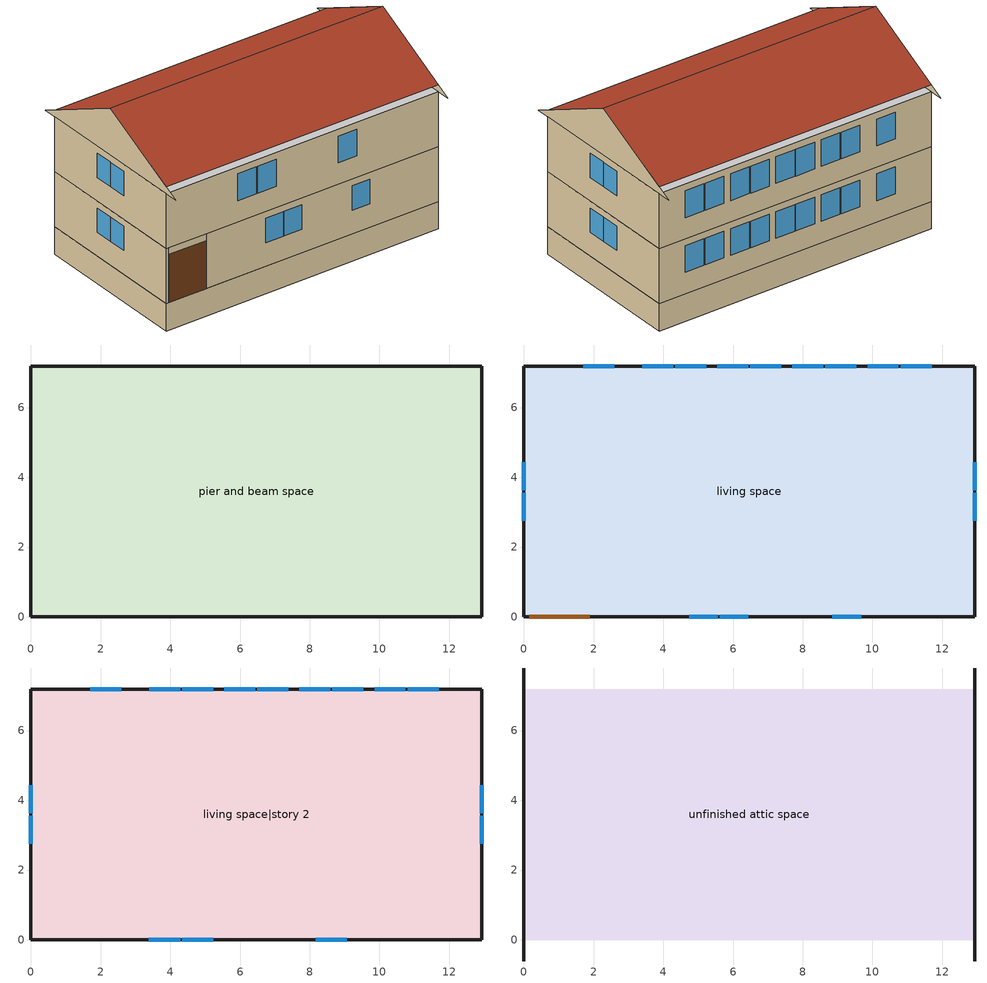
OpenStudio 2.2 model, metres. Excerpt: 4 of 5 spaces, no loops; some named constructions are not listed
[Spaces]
pier and beam space
 floor ground (GrndUninsUnfinFloor): 0,0 0,7.18 12.93,7.18 12.93,0 z0
 wall outside (ExtUninsUnfinWall 1): 0,7.18 0,0 12.93,0 12.93,7.18 0,7.18 z0:1.22
living space
 floor to pier and beam space (UnfinInsFinPierBeamFloor 3): 0,0 0,7.18 12.93,7.18 12.93,0 z1.22
 wall outside (ExtInsFinWall 3): 0,7.18 0,0 0.13,0 1.92,0 12.93,0 12.93,7.18 0,7.18 z1.22:3.66
 window (WindowConstruction): 4.74,0 5.56,0 / 5.62,0 6.44,0 / 8.85,0 9.67,0 z2.26:3.35; 11.69,7.18 10.81,7.18 / 10.75,7.18 9.86,7.18 / 9.54,7.18 8.65,7.18 / 8.59,7.18 7.7,7.18 / 7.38,7.18 6.5,7.18 / 6.44,7.18 5.55,7.18 / 5.23,7.18 4.34,7.18 / 4.28,7.18 3.39,7.18 / 2.6,7.18 1.71,7.18 z2.17:3.35; 0,4.43 0,3.62 / 0,3.56 0,2.75 / 12.93,2.75 12.93,3.56 / 12.93,3.62 12.93,4.43 z2.27:3.35
 door (LivingDoors): 0.15,0 1.89,0 z1.22:3.35
living space|story 2
 floor to living space (RevFinUninsFinFloor 4): 0,0 0,7.18 12.93,7.18 12.93,0 z3.66
 wall outside (ExtInsFinWall 3): 0,7.18 0,0 12.93,0 12.93,7.18 0,7.18 z3.66:6.1
 window (WindowConstruction): 3.39,0 4.28,0 / 4.34,0 5.23,0 / 8.18,0 9.07,0 z4.6:5.79; 11.69,7.18 10.81,7.18 / 10.75,7.18 9.86,7.18 / 9.54,7.18 8.65,7.18 / 8.59,7.18 7.7,7.18 / 7.38,7.18 6.5,7.18 / 6.44,7.18 5.55,7.18 / 5.23,7.18 4.34,7.18 / 4.28,7.18 3.39,7.18 / 2.6,7.18 1.71,7.18 z4.61:5.79; 0,4.43 0,3.62 / 0,3.56 0,2.75 / 12.93,2.75 12.93,3.56 / 12.93,3.62 12.93,4.43 z4.71:5.79
unfinished attic space
 floor to living space|story 2 (FinInsUnfinUAFloor 1): 0,7.18 12.93,7.18 12.93,0 0,0 z6.1
 wall outside (ExtUninsUnfinWall 1): 0,3.59,8.2 0,7.79,6.1 0,-0.61,6.1; 12.93,3.59,8.2 12.93,-0.61,6.1 12.93,7.79,6.1
 roof outside (UnfinInsExtRoof 2): 12.93,3.59,8.2 0,3.59,8.2 0,0,6.4 12.93,0,6.4; 0,3.59,8.2 12.93,3.59,8.2 12.93,7.18,6.4 0,7.18,6.4
[Material] Roughness=Rough
Name | Thickness {m} | Conductivity {W/m-K} | Density {kg/m3} | Specific Heat {J/kg-K} | Thermal Absorptance | Solar Absorptance | Visible Absorptance
FinStudAndAirFloor | 0.1397 | 0.557309 | 67.6845 | 1210.93
UAAdditionalCeilingIns | 0.099314 | 0.0562489 | 16.0185 | 1046.7
UATrussandIns | 0.0889 | 0.0589049 | 50.7785 | 1165.04
ResCeilingMass1; ResCeilingMass2 | 0.015875 | 0.160266 | 800.923 | 837.36 | 0.9 | 0.3 | 0.1
PierBeamCeilingIns | 0.1397 | 0.0668072 | 106.355 | 1151.63
ResFloorCovering | 0.0127 | 0.0433377 | 54.4628 | 1339.776 | 0.9 | 0.9
ResFloorSheathing | 0.01905 | 0.11544 | 512.591 | 1214.172
ResFloorMass | 0.015875 | 0.11544 | 544.628 | 1214.172 | 0.9 | 0.6
[Construction]
RevFinInsUnfinUAFloor 1: ResCeilingMass1, UAAdditionalCeilingIns, UATrussandIns, ResCeilingMass2
FinUninsFinFloor 4: ResFloorCovering, ResFloorMass, ResFloorSheathing, ResCeilingMass1, FinStudAndAirFloor, ResCeilingMass2
RevUnfinInsFinPierBeamFloor 3: ResFloorMass, PierBeamCeilingIns, ResFloorCovering, ResFloorSheathing
[Schedule:Day]
residential heating setpoint weekday1; residential heating setpoint weekday2; residential heating setpoint weekday3; residential heating setpoint weekday4; residential heating setpoint weekday5; residential heating setpoint weekday6; residential heating setpoint weekday7; residential heating setpoint weekday8; residential heating setpoint weekday9; residential heating setpoint weekday10; residential heating setpoint weekday11; residential heating setpoint weekday12: 1, 0, 18.3333, 2, 0, 18.3333, 3, 0, 18.3333, 4, 0, 18.3333, 5, 0, 18.3333, 6, 0, 18.3333, 7, 0, 21.6667, 8, 0, 21.6667, 9, 0, 21.6667, 10, 0, 18.3333, 11, 0, 18.3333, 12, 0, 18.3333, 13, 0, 18.3333, 14, 0, 18.3333, 15, 0, 18.3333, 16, 0, 18.3333, 17, 0, 18.3333, 18, 0, 21.6667, 19, 0, 21.6667, 20, 0, 21.6667, 21, 0, 21.6667, 22, 0, 21.6667, 23, 0, 21.6667, 24, 0, 18.3333
residential heating setpoint weekend1; residential heating setpoint weekend2; residential heating setpoint weekend3; residential heating setpoint weekend4; residential heating setpoint weekend5; residential heating setpoint weekend6; residential heating setpoint weekend7; residential heating setpoint weekend8; residential heating setpoint weekend9; residential heating setpoint weekend10; residential heating setpoint weekend11; residential heating setpoint weekend12: 1, 0, 18.3333, 2, 0, 18.3333, 3, 0, 18.3333, 4, 0, 18.3333, 5, 0, 18.3333, 6, 0, 18.3333, 7, 0, 21.6667, 8, 0, 21.6667, 9, 0, 21.6667, 10, 0, 21.6667, 11, 0, 21.6667, 12, 0, 21.6667, 13, 0, 21.6667, 14, 0, 21.6667, 15, 0, 21.6667, 16, 0, 21.6667, 17, 0, 21.6667, 18, 0, 21.6667, 19, 0, 21.6667, 20, 0, 21.6667, 21, 0, 21.6667, 22, 0, 21.6667, 23, 0, 21.6667, 24, 0, 18.3333
residential cooling setpoint allday1; residential cooling setpoint allday2; residential cooling setpoint allday3; residential cooling setpoint allday4; residential cooling setpoint allday5; residential cooling setpoint allday6; residential cooling setpoint allday7; residential cooling setpoint allday8; residential cooling setpoint allday9; residential cooling setpoint allday10; residential cooling setpoint allday11; residential cooling setpoint allday12: 1, 0, 25.5556, 2, 0, 25.5556, 3, 0, 25.5556, 4, 0, 25.5556, 5, 0, 25.5556, 6, 0, 25.5556, 7, 0, 25.5556, 8, 0, 25.5556, 9, 0, 25.5556, 10, 0, 25.5556, 11, 0, 25.5556, 12, 0, 25.5556, 13, 0, 25.5556, 14, 0, 25.5556, 15, 0, 25.5556, 16, 0, 25.5556, 17, 0, 25.5556, 18, 0, 25.5556, 19, 0, 25.5556, 20, 0, 25.5556, 21, 0, 25.5556, 22, 0, 25.5556, 23, 0, 25.5556, 24, 0, 25.5556
residential range gas schedule allday4: 1, 0, 0.0419872, 2, 0, 0.0419872, 3, 0, 0.0239927, 4, 0, 0.0239927, 5, 0, 0.0419872, 6, 0, 0.0659799, 7, 0, 0.149954, 8, 0, 0.251923, 9, 0, 0.275916, 10, 0, 0.287912, 11, 0, 0.251923, 12, 0, 0.299909, 13, 0, 0.341896, 14, 0, 0.275916, 15, 0, 0.341896, 16, 0, 0.26392, 17, 0, 0.551832, 18, 0, 0.899727, 19, 0, 0.701787, 20, 0, 0.359891, 21, 0, 0.209936, 22, 0, 0.149954, 23, 0, 0.0959708, 24, 0, 0.0659799
residential range gas schedule allday5: 1, 0, 0.0421574, 2, 0, 0.0421574, 3, 0, 0.0240899, 4, 0, 0.0240899, 5, 0, 0.0421574, 6, 0, 0.0662473, 7, 0, 0.150562, 8, 0, 0.252944, 9, 0, 0.277034, 10, 0, 0.289079, 11, 0, 0.252944, 12, 0, 0.301124, 13, 0, 0.343282, 14, 0, 0.277034, 15, 0, 0.343282, 16, 0, 0.264989, 17, 0, 0.554069, 18, 0, 0.903373, 19, 0, 0.704631, 20, 0, 0.361349, 21, 0, 0.210787, 22, 0, 0.150562, 23, 0, 0.0963598, 24, 0, 0.0662473
residential range gas schedule allday6; residential range gas schedule allday9: 1, 0, 0.0378608, 2, 0, 0.0378608, 3, 0, 0.0216348, 4, 0, 0.0216348, 5, 0, 0.0378608, 6, 0, 0.0594956, 7, 0, 0.135217, 8, 0, 0.227165, 9, 0, 0.2488, 10, 0, 0.259617, 11, 0, 0.227165, 12, 0, 0.270435, 13, 0, 0.308295, 14, 0, 0.2488, 15, 0, 0.308295, 16, 0, 0.237982, 17, 0, 0.4976, 18, 0, 0.811304, 19, 0, 0.632817, 20, 0, 0.324521, 21, 0, 0.189304, 22, 0, 0.135217, 23, 0, 0.086539, 24, 0, 0.0594956
residential range gas schedule allday7; residential range gas schedule allday8: 1, 0, 0.0381161, 2, 0, 0.0381161, 3, 0, 0.0217806, 4, 0, 0.0217806, 5, 0, 0.0381161, 6, 0, 0.0598967, 7, 0, 0.136129, 8, 0, 0.228696, 9, 0, 0.250477, 10, 0, 0.261367, 11, 0, 0.228696, 12, 0, 0.272258, 13, 0, 0.310374, 14, 0, 0.250477, 15, 0, 0.310374, 16, 0, 0.239587, 17, 0, 0.500954, 18, 0, 0.816773, 19, 0, 0.637083, 20, 0, 0.326709, 21, 0, 0.19058, 22, 0, 0.136129, 23, 0, 0.0871225, 24, 0, 0.0598967
residential range gas schedule allday10; residential range gas schedule allday11: 1, 0, 0.0461562, 2, 0, 0.0461562, 3, 0, 0.026375, 4, 0, 0.026375, 5, 0, 0.0461562, 6, 0, 0.0725311, 7, 0, 0.164844, 8, 0, 0.276937, 9, 0, 0.303312, 10, 0, 0.3165, 11, 0, 0.276937, 12, 0, 0.329687, 13, 0, 0.375843, 14, 0, 0.303312, 15, 0, 0.375843, 16, 0, 0.290125, 17, 0, 0.606624, 18, 0, 0.989061, 19, 0, 0.771468, 20, 0, 0.395624, 21, 0, 0.230781, 22, 0, 0.164844, 23, 0, 0.1055, 24, 0, 0.0725311
residential range gas schedule allday12: 1, 0, 0.0466667, 2, 0, 0.0466667, 3, 0, 0.0266667, 4, 0, 0.0266667, 5, 0, 0.0466667, 6, 0, 0.0733333, 7, 0, 0.166667, 8, 0, 0.28, 9, 0, 0.306667, 10, 0, 0.32, 11, 0, 0.28, 12, 0, 0.333333, 13, 0, 0.38, 14, 0, 0.306667, 15, 0, 0.38, 16, 0, 0.293333, 17, 0, 0.613333, 18, 0, 1, 19, 0, 0.78, 20, 0, 0.4, 21, 0, 0.233333, 22, 0, 0.166667, 23, 0, 0.106667, 24, 0, 0.0733333
residential lighting schedule allday1: 1, 0, 0.184865, 2, 0, 0.110919, 3, 0, 0.073946, 4, 0, 0.073946, 5, 0, 0.073946, 6, 0, 0.0809748, 7, 0, 0.174771, 8, 0, 0.365513, 9, 0, 0.349196, 10, 0, 0.178974, 11, 0, 0.145715, 12, 0, 0.144374, 13, 0, 0.144522, 14, 0, 0.146502, 15, 0, 0.159596, 16, 0, 0.217849, 17, 0, 0.38475, 18, 0, 0.677875, 19, 0, 0.94802, 20, 0, 0.966183, 21, 0, 0.830952, 22, 0, 0.710316, 23, 0, 0.535979, 24, 0, 0.372304
residential lighting schedule allday2: 1, 0, 0.184865, 2, 0, 0.110919, 3, 0, 0.073946, 4, 0, 0.073946, 5, 0, 0.073946, 6, 0, 0.07956, 7, 0, 0.154476, 8, 0, 0.306824, 9, 0, 0.273637, 10, 0, 0.137679, 11, 0, 0.111115, 12, 0, 0.110043, 13, 0, 0.110103, 14, 0, 0.110991, 15, 0, 0.117272, 16, 0, 0.14823, 17, 0, 0.250757, 18, 0, 0.472158, 19, 0, 0.761117, 20, 0, 0.928124, 21, 0, 0.848905, 22, 0, 0.710316, 23, 0, 0.535979, 24, 0, 0.372304
residential lighting schedule allday3: 1, 0, 0.184865, 2, 0, 0.110919, 3, 0, 0.073946, 4, 0, 0.073946, 5, 0, 0.073946, 6, 0, 0.0774173, 7, 0, 0.12374, 8, 0, 0.217941, 9, 0, 0.175502, 10, 0, 0.0914353, 11, 0, 0.07501, 12, 0, 0.0743474, 13, 0, 0.0743761, 14, 0, 0.0748162, 15, 0, 0.0780288, 16, 0, 0.0949038, 17, 0, 0.156681, 18, 0, 0.311189, 19, 0, 0.563865, 20, 0, 0.801473, 21, 0, 0.830952, 22, 0, 0.670093, 23, 0, 0.535979, 24, 0, 0.372304
residential lighting schedule allday4: 1, 0, 0.184865, 2, 0, 0.110919, 3, 0, 0.073946, 4, 0, 0.073946, 5, 0, 0.073946, 6, 0, 0.0779037, 7, 0, 0.130717, 8, 0, 0.238116, 9, 0, 0.187886, 10, 0, 0.0920401, 11, 0, 0.0733134, 12, 0, 0.072558, 13, 0, 0.072553, 14, 0, 0.0725786, 15, 0, 0.0728341, 16, 0, 0.0747213, 17, 0, 0.0848361, 18, 0, 0.123865, 19, 0, 0.230732, 20, 0, 0.432493, 21, 0, 0.677257, 22, 0, 0.710316, 23, 0, 0.535979, 24, 0, 0.372304
residential lighting schedule allday5: 1, 0, 0.184865, 2, 0, 0.110919, 3, 0, 0.073946, 4, 0, 0.073946, 5, 0, 0.073946, 6, 0, 0.0763674, 7, 0, 0.10868, 8, 0, 0.17439, 9, 0, 0.1308, 10, 0, 0.0721589, 11, 0, 0.0607015, 12, 0, 0.0602393, 13, 0, 0.0602365, 14, 0, 0.0602545, 15, 0, 0.0604238, 16, 0, 0.061632, 17, 0, 0.0680688, 18, 0, 0.0935034, 19, 0, 0.167245, 20, 0, 0.320988, 21, 0, 0.541634, 22, 0, 0.685064, 23, 0, 0.535979, 24, 0, 0.372304
residential lighting schedule allday6: 1, 0, 0.184865, 2, 0, 0.110919, 3, 0, 0.073946, 4, 0, 0.073946, 5, 0, 0.073946, 6, 0, 0.0759016, 7, 0, 0.101998, 8, 0, 0.155068, 9, 0, 0.115064, 10, 0, 0.0677033, 11, 0, 0.0584498, 12, 0, 0.0580765, 13, 0, 0.0580747, 14, 0, 0.0580941, 15, 0, 0.0582553, 16, 0, 0.0593089, 17, 0, 0.0645851, 18, 0, 0.0847158, 19, 0, 0.142716, 20, 0, 0.266906, 21, 0, 0.458254, 22, 0, 0.641452, 23, 0, 0.535979, 24, 0, 0.372304
residential lighting schedule allday7: 1, 0, 0.184865, 2, 0, 0.110919, 3, 0, 0.073946, 4, 0, 0.073946, 5, 0, 0.073946, 6, 0, 0.0763029, 7, 0, 0.107755, 8, 0, 0.171716, 9, 0, 0.12861, 10, 0, 0.0715301, 11, 0, 0.0603775, 12, 0, 0.0599277, 13, 0, 0.0599252, 14, 0, 0.0599452, 15, 0, 0.0601106, 16, 0, 0.0611884, 17, 0, 0.0665665, 18, 0, 0.0870131, 19, 0, 0.145703, 20, 0, 0.270869, 21, 0, 0.462828, 22, 0, 0.643599, 23, 0, 0.535979, 24, 0, 0.372304
residential lighting schedule allday8: 1, 0, 0.184865, 2, 0, 0.110919, 3, 0, 0.073946, 4, 0, 0.073946, 5, 0, 0.073946, 6, 0, 0.0773431, 7, 0, 0.122677, 8, 0, 0.214866, 9, 0, 0.166839, 10, 0, 0.0845676, 11, 0, 0.0684931, 12, 0, 0.0678447, 13, 0, 0.0678407, 14, 0, 0.0678648, 15, 0, 0.0680824, 16, 0, 0.0695824, 17, 0, 0.0772953, 18, 0, 0.106681, 19, 0, 0.188681, 20, 0, 0.352648, 21, 0, 0.576426, 22, 0, 0.698774, 23, 0, 0.535979, 24, 0, 0.372304
residential lighting schedule allday9: 1, 0, 0.184865, 2, 0, 0.110919, 3, 0, 0.073946, 4, 0, 0.073946, 5, 0, 0.073946, 6, 0, 0.0787093, 7, 0, 0.142273, 8, 0, 0.271534, 9, 0, 0.224997, 10, 0, 0.109642, 11, 0, 0.0871031, 12, 0, 0.0861939, 13, 0, 0.0861906, 14, 0, 0.0862582, 15, 0, 0.0868514, 16, 0, 0.0907052, 17, 0, 0.108826, 18, 0, 0.169878, 19, 0, 0.314524, 20, 0, 0.546089, 21, 0, 0.770037, 22, 0, 0.710316, 23, 0, 0.535979, 24, 0, 0.372304
residential lighting schedule allday10: 1, 0, 0.184865, 2, 0, 0.110919, 3, 0, 0.073946, 4, 0, 0.073946, 5, 0, 0.073946, 6, 0, 0.0803775, 7, 0, 0.166203, 8, 0, 0.340736, 9, 0, 0.305218, 10, 0, 0.149462, 11, 0, 0.119029, 12, 0, 0.117802, 13, 0, 0.117808, 14, 0, 0.118047, 15, 0, 0.119966, 16, 0, 0.131068, 17, 0, 0.176001, 18, 0, 0.301093, 19, 0, 0.532503, 20, 0, 0.792072, 21, 0, 0.830952, 22, 0, 0.710316, 23, 0, 0.535979, 24, 0, 0.372304
residential lighting schedule allday11: 1, 0, 0.184865, 2, 0, 0.110919, 3, 0, 0.073946, 4, 0, 0.073946, 5, 0, 0.073946, 6, 0, 0.0788493, 7, 0, 0.144281, 8, 0, 0.277341, 9, 0, 0.267378, 10, 0, 0.148633, 11, 0, 0.125431, 12, 0, 0.124496, 13, 0, 0.124936, 14, 0, 0.129296, 15, 0, 0.151925, 16, 0, 0.233777, 17, 0, 0.428518, 18, 0, 0.715391, 19, 0, 0.927062, 20, 0, 0.893444, 21, 0, 0.830952, 22, 0, 0.710316, 23, 0, 0.535979, 24, 0, 0.372304
residential lighting schedule allday12: 1, 0, 0.184865, 2, 0, 0.110919, 3, 0, 0.073946, 4, 0, 0.073946, 5, 0, 0.073946, 6, 0, 0.0804921, 7, 0, 0.167847, 8, 0, 0.345489, 9, 0, 0.34222, 10, 0, 0.183689, 11, 0, 0.152714, 12, 0, 0.151465, 13, 0, 0.15186, 14, 0, 0.15621, 15, 0, 0.180615, 16, 0, 0.272651, 17, 0, 0.493099, 18, 0, 0.804971, 19, 0, 1, 20, 0, 0.908072, 21, 0, 0.830952, 22, 0, 0.710316, 23, 0, 0.535979, 24, 0, 0.372304
residential misc plug loads schedule allday1; residential misc plug loads schedule allday12: 1, 0, 0.559347, 2, 0, 0.517396, 3, 0, 0.517396, 4, 0, 0.503412, 5, 0, 0.461461, 6, 0, 0.503412, 7, 0, 0.601298, 8, 0, 0.657232, 9, 0, 0.475445, 10, 0, 0.321624, 11, 0, 0.335608, 12, 0, 0.349592, 13, 0, 0.335608, 14, 0, 0.391543, 15, 0, 0.433494, 16, 0, 0.447477, 17, 0, 0.545363, 18, 0, 0.741134, 19, 0, 0.880971, 20, 0, 0.936905, 21, 0, 0.99284, 22, 0, 0.964873, 23, 0, 0.825036, 24, 0, 0.699183
residential misc plug loads schedule allday2: 1, 0, 0.56338, 2, 0, 0.521127, 3, 0, 0.521127, 4, 0, 0.507042, 5, 0, 0.464789, 6, 0, 0.507042, 7, 0, 0.605634, 8, 0, 0.661972, 9, 0, 0.478873, 10, 0, 0.323944, 11, 0, 0.338028, 12, 0, 0.352113, 13, 0, 0.338028, 14, 0, 0.394366, 15, 0, 0.43662, 16, 0, 0.450704, 17, 0, 0.549296, 18, 0, 0.746479, 19, 0, 0.887324, 20, 0, 0.943662, 21, 0, 1, 22, 0, 0.971831, 23, 0, 0.830986, 24, 0, 0.704225
residential misc plug loads schedule allday3; residential misc plug loads schedule allday5: 1, 0, 0.445057, 2, 0, 0.411678, 3, 0, 0.411678, 4, 0, 0.400551, 5, 0, 0.367172, 6, 0, 0.400551, 7, 0, 0.478436, 8, 0, 0.522942, 9, 0, 0.378298, 10, 0, 0.255908, 11, 0, 0.267034, 12, 0, 0.278161, 13, 0, 0.267034, 14, 0, 0.31154, 15, 0, 0.344919, 16, 0, 0.356046, 17, 0, 0.433931, 18, 0, 0.5897, 19, 0, 0.700965, 20, 0, 0.74547, 21, 0, 0.789976, 22, 0, 0.767723, 23, 0, 0.656459, 24, 0, 0.556321
residential misc plug loads schedule allday4: 1, 0, 0.443264, 2, 0, 0.410019, 3, 0, 0.410019, 4, 0, 0.398938, 5, 0, 0.365693, 6, 0, 0.398938, 7, 0, 0.476509, 8, 0, 0.520835, 9, 0, 0.376775, 10, 0, 0.254877, 11, 0, 0.265959, 12, 0, 0.27704, 13, 0, 0.265959, 14, 0, 0.310285, 15, 0, 0.34353, 16, 0, 0.354611, 17, 0, 0.432183, 18, 0, 0.587325, 19, 0, 0.698141, 20, 0, 0.742468, 21, 0, 0.786794, 22, 0, 0.764631, 23, 0, 0.653815, 24, 0, 0.55408
residential misc plug loads schedule allday6; residential misc plug loads schedule allday9: 1, 0, 0.370657, 2, 0, 0.342857, 3, 0, 0.342857, 4, 0, 0.333591, 5, 0, 0.305792, 6, 0, 0.333591, 7, 0, 0.398456, 8, 0, 0.435522, 9, 0, 0.315058, 10, 0, 0.213128, 11, 0, 0.222394, 12, 0, 0.23166, 13, 0, 0.222394, 14, 0, 0.25946, 15, 0, 0.287259, 16, 0, 0.296525, 17, 0, 0.36139, 18, 0, 0.49112, 19, 0, 0.583784, 20, 0, 0.62085, 21, 0, 0.657916, 22, 0, 0.639383, 23, 0, 0.546719, 24, 0, 0.463321
residential misc plug loads schedule allday7; residential misc plug loads schedule allday8: 1, 0, 0.367968, 2, 0, 0.34037, 3, 0, 0.34037, 4, 0, 0.331171, 5, 0, 0.303573, 6, 0, 0.331171, 7, 0, 0.395565, 8, 0, 0.432362, 9, 0, 0.312772, 10, 0, 0.211581, 11, 0, 0.220781, 12, 0, 0.22998, 13, 0, 0.220781, 14, 0, 0.257577, 15, 0, 0.285175, 16, 0, 0.294374, 17, 0, 0.358768, 18, 0, 0.487557, 19, 0, 0.579549, 20, 0, 0.616346, 21, 0, 0.653142, 22, 0, 0.634744, 23, 0, 0.542752, 24, 0, 0.459959
residential misc plug loads schedule allday10: 1, 0, 0.443712, 2, 0, 0.410434, 3, 0, 0.410434, 4, 0, 0.399341, 5, 0, 0.366063, 6, 0, 0.399341, 7, 0, 0.476991, 8, 0, 0.521362, 9, 0, 0.377156, 10, 0, 0.255135, 11, 0, 0.266227, 12, 0, 0.27732, 13, 0, 0.266227, 14, 0, 0.310599, 15, 0, 0.343877, 16, 0, 0.35497, 17, 0, 0.43262, 18, 0, 0.587919, 19, 0, 0.698847, 20, 0, 0.743218, 21, 0, 0.787589, 22, 0, 0.765404, 23, 0, 0.654476, 24, 0, 0.55464
residential misc plug loads schedule allday11: 1, 0, 0.442368, 2, 0, 0.40919, 3, 0, 0.40919, 4, 0, 0.398131, 5, 0, 0.364953, 6, 0, 0.398131, 7, 0, 0.475545, 8, 0, 0.519782, 9, 0, 0.376013, 10, 0, 0.254361, 11, 0, 0.265421, 12, 0, 0.27648, 13, 0, 0.265421, 14, 0, 0.309657, 15, 0, 0.342835, 16, 0, 0.353894, 17, 0, 0.431309, 18, 0, 0.586137, 19, 0, 0.696729, 20, 0, 0.740966, 21, 0, 0.785203, 22, 0, 0.763084, 23, 0, 0.652493, 24, 0, 0.55296
